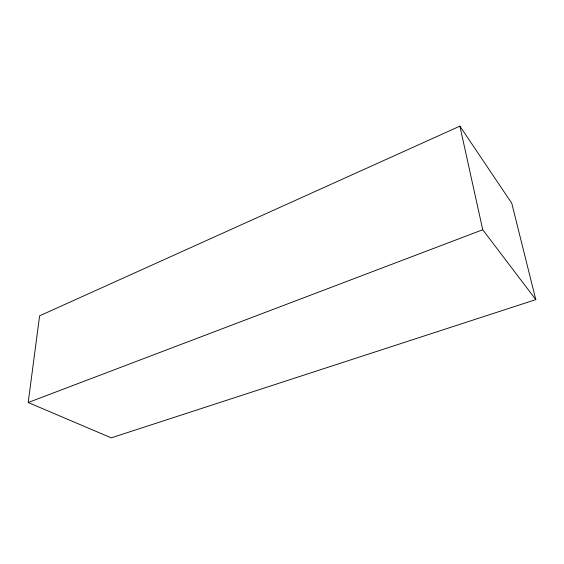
<?xml version="1.0" encoding="UTF-8"?>
<svg xmlns="http://www.w3.org/2000/svg" width="564" height="564" viewBox="0 0 564 564"><rect width="100%" height="100%" fill="white"/><g stroke="black" fill="none" stroke-linecap="round" stroke-linejoin="round"><path stroke-width="0.85" d="M28.2 402.506L39.6 315.833L459.893 126.146L511.752 203.216L535.8 299.625L111.249 437.854L28.2 402.506L482.728 229.738L535.8 299.625M459.893 126.146L482.728 229.738"/></g></svg>
